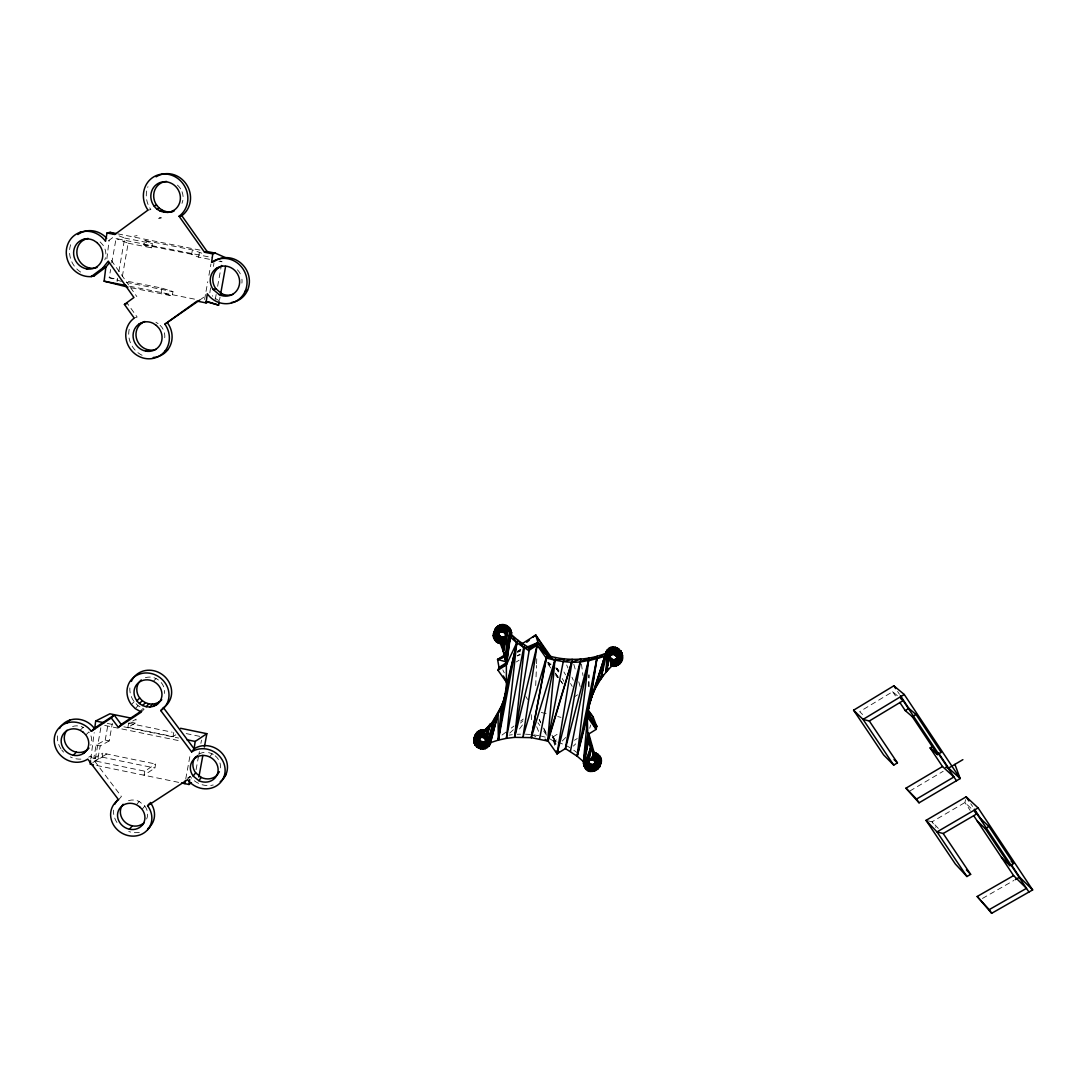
<?xml version="1.0" encoding="UTF-8"?>
<svg xmlns="http://www.w3.org/2000/svg" width="1087" height="1087" viewBox="0 0 1087 1087"><rect width="100%" height="100%" fill="white"/><g stroke="black" fill="none" stroke-linecap="round" stroke-linejoin="round"><path stroke-width="0.75" stroke-dasharray="5 3.75" d="M589.1 686.767L589.127 674.959M588.502 686.495L588.774 674.796M535.701 685.598L536.502 665.434M536.57 663.749L536.829 657.024M106.866 258.774L109.135 240.241M90.764 759.147L94.189 732.624M210.538 287.865L209.859 292.811A22.909 21.631 58.2 0 0 212.78 296.207M213.473 266.437L213.935 263.149M121.459 281.411L109.203 277.647L110.629 269.508M111.771 262.986L116.051 238.556L212.114 257.551M117.083 281.533L117.681 278.19M118.85 271.505L124.72 238.08L117.41 235.213M122.342 276.438L128.184 243.216L116.051 238.556M144.734 240.472L152.384 243.556L151.623 247.863L143.96 244.833L144.734 240.472L192.413 249.888L202.603 253.488M161.895 288.109L161.121 292.498L172.194 295.922L172.969 291.642L161.895 288.109L125.671 280.922M109.189 740.913L100.181 745.94L97.803 759.229L93.754 758.4L96.118 745.098L105.208 740.098L109.189 740.913L112.341 723.385M144.775 771.172L144.041 775.235L154.911 768.006L155.631 764.025L144.775 771.172L94.922 760.9L101.376 724.744M209.533 259.317L198.568 257.143L191.625 254.263L192.413 249.888M92.789 762.571L102.151 757.136L102.857 753.169L155.631 764.025M105.208 740.098L108.143 723.657M198.568 257.143L199.342 252.836M204.573 299.455L205.742 293.001M206.027 291.398L207.766 281.723M208.935 275.283L210.96 263.992M127.899 727.285L128.633 723.235L136.12 719.173L135.399 723.154L127.899 727.285L173.01 736.551L175.741 734.839M215.267 299.401L216.164 294.495M217.631 286.316L221.463 265.065M219.479 300.297L220.063 297.064M173.01 736.551L173.743 732.502M185.768 778.822L190.184 754.677M196.081 769.664L198.486 756.538M198.785 754.894L199.397 751.62M200.891 743.413L201.503 740.138M965.555 799.679L964.943 802.546L970.188 810.426M547.766 662.499L549.696 665.027L550.402 662.024M589.725 728.249L590.703 725.056M519.477 728.997L523.39 723.684M209.655 756.932L212.06 753.807M188.459 778.591L190.13 776.458A21.237 19.512 31.3 0 0 213.201 785.004M142.098 809.353L144.816 806.01L139.19 801.445A14.009 12.704 31.8 0 0 126.608 801.486M136.446 804.76L139.19 801.445M118.592 799.774L121.418 796.486L90.724 755.981A21.305 19.335 35.6 0 1 87.313 757.761M141.337 712.08L144.095 709.172L138.022 705.708L134.163 701.686A21.495 19.756 35.7 0 1 129.842 687.691M139.978 711.618L142.737 708.71M135.236 708.602L138.022 705.708M131.35 704.553L134.163 701.686M153.335 681.318L156.039 678.546M562.224 741.049L565.783 737.407M85.832 734.961L88.835 731.959A14.172 12.854 35.6 0 1 90.751 745.261M517.697 651.847L519.994 649.55M80.098 730.301L83.142 727.312L85.221 728.643M573.392 746.09L575.689 743.861M509.776 733.086L513.349 729.744M520.483 723.072L522.874 720.844M556 744.16L555.104 740.913L557.672 738.875M502.031 735.07L506.012 732.067M511.311 728.059L513.974 726.062M520.591 721.048L523.255 719.051M108.618 240.621L114.094 236.599M199.641 300.148L204.75 296.479M187.385 778.251L190.13 776.458M517.806 651.833L520.646 650.012M517.099 655.909L519.871 654.129M516.311 661.956L519.097 660.176M547.957 662.187L549.696 665.027L552.033 663.546M574.14 696.984L577.577 694.81M554.71 745.288L552.522 737.244L558.052 733.766M574.466 740.274L577.238 738.535M897.305 695.653L892.658 691.699L859.681 711.659L864.491 716.333M909.819 791.037L943.176 771.294M94.922 760.9L106.852 753.984M93.754 758.4L102.857 753.169M982.444 898.446L1013.913 880.429M517.792 651.004L520.904 649.7M517.33 655.896L520.388 654.768M134.244 318.083L137.152 317.024L127.383 303.436M517.412 652.309L520.456 651.208M134.163 236.232L137.098 235.58M158.525 218.392L161.352 217.835L157.085 217.903M147.968 210.104L150.848 209.587A23.33 21.794 62.2 0 1 147.954 186.679M509.029 735.111L512.303 734.717M517.235 734.268L520.537 734.173M525.51 734.187L530.497 734.499M533.799 734.866L538.731 735.641M117.804 233.868L200.497 250.214M124.72 238.08L152.384 243.556M143.96 244.833L191.625 254.263M128.184 243.216L151.623 247.863M218.922 261.165L222.061 261.79L219.221 260.581M109.203 277.647L117.437 279.277M126.445 282.403L172.969 291.642M129.543 286.234L194.831 299.183M131.242 287.797L172.194 295.922M130.644 722.176L135.399 723.154M186.203 733.589L200.511 736.524M128.633 723.235L172.14 732.176M107.287 723.398L113.931 724.757M123.877 726.809L178.594 738.046M104.692 725.423L180.687 741.035M96.118 745.098L100.181 745.94M102.151 757.136L154.911 768.006M96.661 765.465L179.98 782.64M927.537 820.726L932.062 821.813L938.733 828.837M541.285 712.461L547.848 714.091M557.713 716.55L561.001 717.379M540.375 735.899L546.843 737.529M557.862 742.054L563.379 744.337M566.123 745.465L569.846 747.611M533.377 735.328L535.85 736.769M155.917 322.214L158.091 323.641M550.294 739.038L557.278 743.753M573.787 750.234L577.836 753.101M970.922 808.198L964.943 802.546L932.062 821.813L935.771 827.343M160.074 325.312L161.854 327.241A15.069 14.09 54 0 1 164.708 338.315M100.126 241.925L102.83 244.874A15.34 14.199 58 0 1 104.828 259.861M555.443 744.69L552.522 737.244L556.612 742.217M551.965 735.206L556.748 741.986M552.522 737.244L555.104 740.913M111.336 260.404L128.592 284.876M130.467 287.525L136.853 296.588M556.979 668.206L558.881 670.91M555.742 667.866L558.664 672.038M555.375 673.125L560.118 679.878M561.069 681.236L562.957 683.927M547.848 663.844L550.756 668.002M555.606 674.918L557.549 677.69M556.136 668.002L558.066 670.774M537.916 722.733L539.831 725.491M543.677 731.021L546.544 735.179M556.979 668.328L558.881 671.087M555.403 673.356L558.256 677.527M559.207 678.913L562.061 683.084M897.59 691.441L899.465 694.267M970.745 803.701L972.58 806.445M892.658 691.699L896.245 697.08M525.823 696.563L527.603 699.417M563.922 671.997L565.58 674.864M570.526 683.506L572.183 686.386M556.49 668.519L558.134 671.386M562.237 678.533L563.881 681.386M539.193 719.431L540.687 722.298M543.663 728.045L545.905 732.353M539.301 719.852L540.823 722.869M543.88 728.901L546.177 733.412M502.805 669.877L504.3 672.839M566.653 664.986L567.985 668.029M571.952 677.174L573.284 680.217M536.706 726.755L538.541 731.334M548.853 662.377L549.696 665.027M573.773 664.198L576.042 672.187M578.773 681.78L580.145 686.563M581.463 664.048L582.958 675.53M531.271 714.702L531.57 721.333M139.34 832.384A21.061 19.09 31.8 0 1 128.742 831.514M116.988 822.56A21.061 19.09 31.8 0 1 113.51 810.128M80.9 759.134A21.305 19.335 35.6 0 1 70.315 756.946M63.589 752.109A21.305 19.335 35.6 0 1 61.782 750.016M60.981 748.902A21.305 19.335 35.6 0 1 57.502 734.975M72.598 726.496A14.172 12.854 35.6 0 1 83.142 727.312M144.816 806.01A14.009 12.704 31.8 0 1 146.609 819.082M199.315 753.875A14.131 12.976 31.3 0 1 207.386 752.449M208.582 752.639A14.131 12.976 31.3 0 1 214.207 755.057M215.185 755.791A14.131 12.976 31.3 0 1 220.376 768.482M145.373 677.717A14.294 13.139 35.7 0 1 159.191 680.544A14.294 13.139 35.7 0 1 164.504 693.452M142.125 355.3A22.664 21.183 54 0 1 129.829 327.01M80.642 272.09A23.058 21.346 58 0 1 71.103 243.406M218.8 300.447A22.909 21.631 58.2 0 1 215.022 298.137M237.401 269.807A15.232 14.389 58.2 0 1 240.974 275.351M241.925 279.196A15.232 14.389 58.2 0 1 241.885 283.109M177.398 185.103A15.517 14.498 62.2 0 1 181.488 190.429M182.018 191.679A15.517 14.498 62.2 0 1 181.977 203.364"/><path stroke-width="1.5" d="M589.072 701.957L587.265 716.686L577.183 756.226L583.461 761.593C585.078 785.099 614.916 760.302 594.032 752.272L588.57 732.951M479.978 740.546L479.136 742.842L480.631 741.252L484.313 742.013L486.419 740.247C486.392 744.473 480.277 746.158 478.674 742L479.53 739.703L478.62 748.101L479.313 738.793L480.631 741.252L478.62 748.101L476.758 746.891L479.353 737.856L478.62 748.101C483.701 750.737 490.278 747.231 490.957 741.538L489.775 743.263M521.583 644.088L535.701 635.039L537.997 642.526L537.141 645.148L528.717 650.542L516.773 642.716L511.366 634.631L517.725 640.107L507.045 683.057L497.968 670.217L506.365 664.85L510.374 637.213C514.423 630.745 506.922 622.457 500.006 625.011C494.014 630.84 500.428 646.792 506.107 635.229C504.558 638.545 499.069 637.362 498.879 633.762L498.226 642.933L500.373 643.653L503.295 651.371L506.365 664.85L506.42 691.957M594.643 771.009L594.698 765.724L595.975 761.702L594.643 771.009L594.385 763.944L595.119 763.332L594.643 771.009L597.986 754.188L592.564 759.813C587.374 758.984 587.374 766.104 586.26 769.297L591.233 744.758L593.461 755.397L592.564 759.813L594.969 761.376L595.554 764.066L594.698 765.724L592.116 766.892L589.371 765.968L588.284 764.406L590.649 747.856L589.208 737.027L588.42 740.329M616.098 665.991L617.457 655.855L616.098 665.991L611.628 666.222C601.926 675.72 594.548 687.527 590.458 700.463L597.334 656.249L605.296 653.667C612.348 635.65 633.286 658.627 616.098 665.991L615.785 659.143L616.533 658.518L616.098 665.991L619.441 649.211L614.019 654.469C605.704 654.347 609.263 667.703 606.002 672.228L608.625 668.491M498.879 633.762L496.338 641.697C488.511 634.672 497.384 626.683 504.436 624.78L500.604 631.982L500.496 630.474L498.974 633.028L499.762 631.099L499.218 631.9L498.091 635.691L498.226 642.933L498.756 637.512L500.21 636.303L498.226 642.933L496.338 641.697C496.936 638.218 497.9 629.93 503.512 632.199L505.564 628.041L508.458 626.723L503.295 651.371L502.208 639.183L502.982 637.227L501.216 639.102L500.373 643.653L500.265 638.789L501.99 637.159L501.216 639.102L503.295 651.371L504.83 636.642L503.186 639.007L503.295 651.371L504.871 653.994M588.04 706.55L587.877 713.738L596.165 729.377L587.754 734.635L583.461 761.593L583.95 760.547L583.787 765.778L590.649 747.856L587.754 734.635L587.293 716.184L596.777 658.953L605.296 653.667L601.043 678.709L603.394 674.755M588.529 761.117L588.121 770.493L589.82 763.577L588.529 761.117L586.26 769.297M473.755 741.293L475.712 735.451L482.587 729.785L476.758 746.891C470.06 741.402 475.997 727.882 484.788 729.961C497.914 720.654 503.118 703.588 506.936 688.615L504.055 699.226L498.349 740.111L490.563 742.611L489.884 744.595L493.878 720.749L501.406 706.74L504.055 699.226L507.031 683.492M474.516 737.19L474.231 743.372L476.853 732.434L477.342 734.078L475.264 745.288L480.427 730.165L477.342 734.078L478.47 731.075M475.264 745.288L475.658 734.173L473.85 739.187L476.853 732.434M482.791 732.04L493.878 720.749L485.101 748.603L485.182 741.606L484.354 743.902L485.101 748.603C484.082 730.627 495.536 718.806 502.425 703.846M498.023 625.949L495.156 629.156L494.816 640.053L496.963 628.49L498.023 625.949L500.006 625.011L496.963 628.49L496.338 641.697L498.96 627.552L502.194 624.604L498.444 633.816L498.96 627.552M498.743 636.602L498.919 632.797M504.83 636.642L503.295 651.371L505.686 635.297L507.466 629.264L509.966 628.368L510.007 632.892L505.428 659.293L507.466 629.264L501.161 627.145L498.974 633.028M490.753 742.068L489.884 744.595L497.995 713.942L498.349 740.111L506.406 738.345L516.773 642.716L510.374 637.213L510.999 630.324L506.365 664.85L499.015 667.486L497.968 670.217M599.358 764.12L600.907 759.759L598.298 768.754L599.467 755.791L594.969 761.376L596.138 752.978L588.991 760.914L590.649 747.856L593.461 755.397L591.573 759.731M608.937 648.423L608.435 651.086L613.163 647.091L609.522 657.309L609.889 655.298L606.002 672.228L608.435 651.086L607.253 649.836L606.002 672.228L610.962 647.485L605.486 654.292L590.458 700.463L592.578 692.881M619.563 662.309L618.123 665.067L618.979 651.874L620.935 650.855L621.941 657.635L621.071 661.861L621.941 652.811L621.071 661.861M620.935 650.855L619.821 663.654L622.24 657.105M590.961 748.046L591.233 744.758M587.469 709.947L587.89 713.235L583.461 761.593L589.208 737.027L588.502 740.165M506.365 664.85L516.773 642.716L498.349 740.111L501.406 706.74M501.569 631.805L503.417 627.308L506.583 625.501L505.02 633.476L505.686 635.297M559.316 751.715L557.047 753.794L580.173 661.834L589.154 658.083L565.417 748.563L557.047 753.794L548.106 741.144L531.271 737.638L514.627 737.353L524.586 644.985L517.725 640.107L523.662 647.621L529.614 647.893L537.141 645.148L546.978 655.352C563.256 660.352 580.893 660.665 597.334 656.249C582.088 665.652 562.631 662.241 546.177 658.043L537.141 645.148L514.627 737.353L506.406 738.345L523.662 647.621M611.139 654.985L612.688 649.741L612.035 654.564L614.943 649.917L617.565 647.974L616.465 656.072L618.979 651.874L616.913 656.928L614.019 654.469L615.419 647.254L612.688 649.741L609.834 656.412L610.459 650.148L617.09 650.637L621.492 655.488L619.821 663.654L620.269 660.937M555.674 657.594L531.271 737.638L546.978 655.352L537.997 642.526L527.113 647.091M482.533 744.473L484.313 742.013L482.941 748.984L481.555 744.405L482.383 742.095L480.617 744.079L480.726 748.807L481.555 744.405L483.362 742.176L482.533 744.473L482.941 748.984L484.354 743.902M500.604 631.982L501.161 627.145L499.707 632.403M605.296 653.667L604.766 656.358L588.543 660.774L577.183 756.226L565.417 748.563L580.811 659.13L571.721 662.105L547.671 740.994L545.239 739.296M622.389 654.945L621.805 659.809L622.389 654.945L621.519 659.143M116.268 233.556L110.1 232.346L107.029 232.971L105.534 241.287A23.18 21.455 57.9 0 0 77.938 233.216A23.18 21.455 57.9 0 0 67.34 259.44A23.18 21.455 57.9 0 0 91.254 276.601L94.392 275.758L105.833 267.212L109.502 262.674M127.967 287.145L104.121 281.18L105.833 267.212L102.749 268.013L91.254 276.601M90.547 760.805L90.126 764.12L93.387 764.786M94.61 729.309L95.683 721.007L109.909 713.792L131.201 718.154M594.698 765.724L594.385 763.944L593.516 764.338L592.456 771.39L591.138 766.811L591.573 764.419L589.82 763.577L588.121 770.493L588.081 763.482M615.419 661.168L613.883 666.399L613.544 661.766L614.889 659.551L613.883 666.399L612.919 659.646L610.024 657.2L611.628 666.222L613.91 659.727L615.785 659.143L616.18 660.543C612.946 664.035 607.375 659.361 609.889 655.298M102.749 268.013L108.279 261.165L133.932 297.525L124.421 304.414L134.244 318.083A22.773 21.278 53.9 0 0 130.291 348.968A22.773 21.278 53.9 0 0 160.862 355.041A22.773 21.278 53.9 0 0 164.884 324.171L197.046 301.113L206.054 302.906L207.304 293.748A23.031 21.726 58.1 0 0 238.257 299.822A23.031 21.726 58.1 0 0 242.578 268.326A23.031 21.726 58.1 0 0 211.612 262.28L212.767 253.882L215.308 253.135L227.061 258.326L223.8 257.673M511.012 635.759L511.474 632.471L505.428 659.293L509.966 628.368M504.382 701.237L504.844 697.99M181.611 782.98L188.975 784.488L189.681 779.528M193.989 749.717L195.171 741.443L206.843 733.684L204.383 747.027M503.295 651.371L505.564 636.017L504.803 637.96M498.349 740.111L505.944 691.441L516.773 642.716M537.141 645.148L522.942 737.108L546.978 655.352M546.679 658.219L547.481 655.543L554.9 660.285L547.671 740.994L563.27 661.589L572.414 659.401L557.047 753.794L556.286 751.035M514.627 737.353L529.614 647.893L537.997 642.526L549.139 657.39M587.293 716.184L589.072 705.341L577.183 756.226L596.777 658.953M596.736 684.253L593.23 692.908L604.766 656.358L601.043 678.709L606.736 652.499L606.002 651.629L605.486 654.292M616.723 659.755L618.979 651.874L616.18 660.543M617.457 655.855L617.049 658.844L617.402 656.82M510.428 633.612L510.999 630.324M595.241 764.949L597.442 757.313L593.461 755.397L589.725 760.302M613.544 661.766L613.91 659.727L612.919 659.646L611.601 661.358L611.628 666.222L609.658 659.225L609.834 656.249L609.454 658.274M205.728 301.52L218.609 305.134L219.194 301.914M220.647 293.843L225.607 266.397M184.885 783.645L185.469 780.425M592.116 766.892L592.551 764.501L593.516 764.338L592.116 766.892L592.456 771.39L593.964 766.321M611.601 661.358L611.967 659.333L610.758 660.814L611.628 666.222M198.867 777.056L202.861 755.37M610.473 658.056L610.758 660.814M594.032 752.272L593.461 755.397L590.608 759.908M475.155 736.891L475.658 734.173M494.626 631.968L495.156 629.156L493.403 633.775L494.368 633.368M493.783 638.083L496.365 627.362L496.963 628.49M495.754 630.623L496.365 627.362L494.87 631.873M476.758 746.891L479.313 733.182L483.688 732.964L489.096 727.108L485.101 748.603L485.903 741.008M486.718 739.364L485.943 740.723L484.625 738.236L482.859 737.394L484.788 729.961L481.473 732.801L478.81 739.255L479.313 733.182L478.674 742M502.561 631.873L503.417 627.308L503.512 632.199L505.02 633.476L507.466 629.264L510.007 632.892M587.673 709.227L593.176 717.094L596.722 726.333L596.165 729.377L587.265 716.686M590.2 766.498L590.635 764.107L589.371 765.968L590.241 771.213L592.551 764.501L591.573 764.419L590.2 766.498L590.241 771.213M531.271 737.638L546.177 658.043M583.787 765.778L589.208 737.027M589.168 762.87L588.719 765.248L588.733 762.028L588.284 764.406M606.519 669.47L606.002 672.228L610.459 650.148M539.546 738.943L554.9 660.285L564.004 658.885L563.27 661.589M570.403 751.43L588.543 660.774M598.923 758.93L596.627 770.112L597.442 757.313L599.915 760.846L600.228 765.031L600.907 759.759L599.521 767.014L600.459 757.693L599.521 767.014L600.771 761.865M618.123 665.067L620.487 653.532M598.298 768.754L599.915 760.846L599.467 755.791M510.808 635.691L511.474 632.471L510.374 637.213M485.903 741.647L489.096 727.108L483.797 737.706L483.688 732.964L479.326 738.494L480.169 736.212L478.511 740.138L479.652 736.986M583.339 763.699L588.61 740.084L588.407 733.29M588.135 762.558L588.896 759.31L588.583 760.18M591.043 697.596L588.475 708.248L593.801 690.055L590.458 700.463M487.058 747.693L493.878 720.749L488.702 746.334L490.957 741.538M595.975 761.702L595.608 763.142L597.442 757.313L595.418 762.218L596.029 760.764M504.354 632.743L505.564 628.041M505.346 637.159L507.466 629.264L505.482 634.346L506.447 633.354M490.563 742.611L497.995 713.942M485.74 739.799L489.096 727.108L484.625 738.236M604.766 656.358L596.763 685.625L600.201 678.709M615.799 655.339L617.09 650.637L614.97 654.795M594.317 760.655L595.581 756.104L593.488 760.126M480.06 737.883L481.473 732.801L480.93 737.489L482.859 737.394M584.792 767.694L590.649 747.856L588.447 761.674L589.439 758.549M548.106 741.144L571.721 662.105M489.191 727.257L490.169 724.132L486.31 729.486M485.278 738.956L489.096 727.108M609.834 656.412L610.758 653.6M495.156 629.156L493.308 635.949L495.305 629.917M485.074 743.304L486.419 740.247M480.617 744.079L481.459 741.782L479.788 743.549L480.726 748.807M493.729 720.871L494.938 717.8M503.186 639.007L503.947 637.05L502.208 639.183M500.265 638.789L501.039 636.833L499.436 638.246L500.373 643.653M499.544 635.569L498.756 637.512L499.082 634.699L498.308 636.642M481.881 737.312L483.688 732.964M613.014 654.388L614.943 649.917M505.645 636.248L506.107 635.229M593.081 766.715L594.385 763.944M488.036 728.399L490.169 724.132M614.522 661.589L615.785 659.143M483.484 744.31L485.182 741.606M616.465 656.072L617.267 654.917M223.474 778.007L225.811 774.8M217.033 774.936L219.411 771.743M198.839 780.67A14.199 13.03 31.2 0 0 218.12 770.479A14.199 13.03 31.2 0 0 200.144 755.778A14.199 13.03 31.2 0 0 193.173 776.036L198.839 780.67L201.299 777.45A14.131 12.976 31.3 0 0 217.577 774.583M193.173 776.036L195.66 772.843A14.131 12.976 31.3 0 1 195.755 756.715M147.615 829.734L150.291 826.31M142.125 825.278L143.932 823.008M195.85 757.585L197.494 755.506M111.282 717.963L118.361 727.38L121.214 724.404L114.176 715.029L111.282 717.963L91.322 731.293A21.414 19.417 35.6 0 0 62.176 725.246A21.414 19.417 35.6 0 0 58.603 753.033A21.414 19.417 35.6 0 0 87.734 759.093L118.592 799.774A21.156 19.172 31.8 0 0 114.923 827.044A21.156 19.172 31.8 0 0 143.837 833.022A21.156 19.172 31.8 0 0 147.587 805.766L149.381 803.551M129.489 829.245L132.247 825.821M118.361 727.38L141.337 712.08L135.236 708.602L131.35 704.553A21.604 19.838 35.6 0 1 135.182 676.236A21.604 19.838 35.6 0 1 164.667 682.283A21.604 19.838 35.6 0 1 160.767 710.585L191.611 751.905L194.111 748.821A21.237 19.512 31.3 0 1 222.862 754.242A21.237 19.512 31.3 0 1 220.24 781.702M160.767 710.585L163.43 707.678A21.495 19.756 35.7 0 0 163.444 675.435A21.495 19.756 35.7 0 0 131.378 681.372M156.487 704.852A14.362 13.193 35.6 0 0 159.082 686.033A14.362 13.193 35.6 0 0 139.462 682.011A14.362 13.193 35.6 0 0 136.921 700.843C141.894 707.854 153.96 709.594 159.178 701.971A14.294 13.139 35.7 0 0 161.746 699.688M153.335 706.373L156.039 703.493L159.178 701.971M149.816 707.012L152.533 704.131L156.039 703.493M146.174 706.727L148.905 703.846L152.533 704.131M142.655 705.545L145.4 702.664L148.905 703.846M139.503 703.534L142.261 700.667L145.4 702.664M136.921 700.843L139.693 697.99A14.294 13.139 35.7 0 1 141.296 679.932M83.468 753.44L86.471 750.356M73.305 755.275L76.362 752.177M91.322 731.293L94.297 728.304L114.176 715.029M66.783 723.032L69.881 720.083M526.719 642.295L529.287 640.216M533.133 637.104L535.701 635.039L551.449 657.526L547.889 653.966M188.975 784.488L191.448 782.626M164.884 324.171L199.641 300.148M121.214 724.404L141.405 710.966M147.587 805.766L187.616 779.664A21.346 19.593 31.2 0 0 216.884 785.629A21.346 19.593 31.2 0 0 220.878 757.87A21.346 19.593 31.2 0 0 191.611 751.905M507.357 662.132L499.015 667.486L497.588 659.483L504.64 654.958M853.58 710.205L863.064 719.417L869.315 721.007L897.427 762.884L893.731 765.112L883.622 754.921L853.58 710.205L893.84 685.802L904.275 694.511L960.174 778.564L919.045 802.817L905.96 788.184L942.497 766.539L953.938 776.974L916.531 799.067L905.96 788.184M904.275 694.511L863.064 719.417L893.731 765.112M869.315 721.007L903.12 700.612L900.797 698.628M899.832 702.46L905.213 710.545L908.841 708.357L915.974 714.444L941.206 752.394L937.524 754.582L930.105 747.924L932.524 746.484M905.213 710.545L912.278 716.659L915.974 714.444M962.878 759.65L948.598 768.088L945.554 767.313M926.029 820.372L937.008 831.922L943.19 833.512L970.637 874.369L966.941 876.516L955.364 864.029L926.029 820.372L966.166 796.825L978.11 807.913L1032.65 889.913L991.657 913.311L977.172 896.49L1013.6 875.606L1026.481 888.337L1028.941 892.033M966.941 876.516L937.008 831.922L978.11 807.913M943.19 833.512L976.887 813.837L1026.481 888.337L989.197 909.642L977.172 896.49M977.199 820.943L985.243 828.62L988.925 826.487L1013.56 863.513L1009.891 865.632L1001.507 857.426M1015.34 879.6L1019.633 877.141L1032.65 889.913M171.23 211.652L174.572 209.859A15.598 14.566 62.1 0 0 177.358 188.499A15.598 14.566 62.1 0 0 156.61 184.41A15.598 14.566 62.1 0 0 153.865 205.769C158.294 212.345 166.922 213.731 173.988 211.123L167.507 212.454M164.844 351.237L167.588 350.028M145.685 351.101L148.525 349.892M505.727 661.698L497.588 659.483L505.36 656.222M245.254 291.058L247.619 290.134M206.054 302.906L208.609 301.928L218.609 305.134M219.18 294.631A15.313 14.457 58.1 0 0 239.616 282.661A15.313 14.457 58.1 0 0 220.634 266.451A15.313 14.457 58.1 0 0 213.201 289.522L219.18 294.631L221.68 293.694A15.232 14.389 58.2 0 0 232.849 294.4M138.701 324.293L141.582 323.206M213.201 289.522L215.729 288.612A15.232 14.389 58.2 0 1 221.925 266.03M497.588 659.483L505.21 656.725M124.421 304.414L127.383 303.436M216.082 268.598L218.596 267.782M211.612 262.28L214.153 261.491A22.909 21.631 58.2 0 1 247.523 272.13A22.909 21.631 58.2 0 1 231.449 302.526M107.029 232.971L114.774 234.507L147.968 210.104A23.452 21.903 62.1 0 1 152.085 177.955A23.452 21.903 62.1 0 1 183.295 184.111A23.452 21.903 62.1 0 1 179.083 216.245L204.533 252.252L207.114 251.518L215.308 253.135M86.43 268.815L89.596 268.013M82.49 239.724L85.683 239.072M179.083 216.245L181.814 215.702L207.114 251.518M79.596 232.509L82.802 231.884A23.058 21.346 58 0 1 106.716 238.27M163.648 212.223L170.279 211.924M159.925 210.96L162.751 210.443L166.447 211.693M156.596 208.758L159.422 208.256L162.751 210.443M153.865 205.769L156.718 205.28L159.422 208.256M204.533 252.252L212.767 253.882M104.121 281.18L126.364 285.596M180.578 728.29L206.843 733.684M95.683 721.007L103.972 722.719M186.882 739.744L195.171 741.443M110.1 232.346L114.488 234.058M524.586 644.985L529.614 647.893M201.299 777.45L195.66 772.843M221.68 293.694L215.729 288.612M974.509 811.581L976.887 813.837L974.387 810.073M980.814 818.824L988.925 826.487M1011.155 861.176L1013.56 863.513M894.044 759.514L897.427 762.884M139.693 697.99L142.261 700.667M966.397 869.845L970.637 874.369M587.999 710.762L593.176 717.094M163.43 707.678L194.111 748.821M587.877 713.738L596.722 726.333L587.768 712.814M587.265 712.528L596.722 726.333M916.531 799.067L919.045 802.817M989.197 909.642L991.657 913.311M893.84 685.802L895.715 688.628M900.403 695.666L908.841 708.357M938.38 752.734L948.598 768.088L960.174 778.564L954.902 764.365M900.552 696.753L956.465 780.765M966.166 796.825L968.911 800.942M974.414 809.204L982.689 821.636M1011.467 864.885L1019.633 877.141M912.278 716.659L937.524 754.582M985.243 828.62L1009.891 865.632M930.105 747.924L942.497 766.539M973.694 815.685L1013.6 875.606M535.701 635.039L549.696 657.255M503.39 675.978L507.045 683.057M150.278 802.451A21.061 19.09 31.8 0 1 147.873 828.62M114.991 804.04A21.061 19.09 31.8 0 1 117.641 799.815M59.568 728.521A21.305 19.335 35.6 0 1 94.297 728.304M88.985 748.114A14.172 12.854 35.6 0 1 69.758 749.038A14.172 12.854 35.6 0 1 67 730.247M142.315 824.068A14.009 12.704 31.8 0 1 124.366 821.487A14.009 12.704 31.8 0 1 123.13 804.258M167.643 323.097A22.664 21.183 54 0 1 153.226 357.514M94.392 275.758A23.058 21.346 58 0 1 91.553 275.772M77.884 234.534A23.058 21.346 58 0 1 81.511 232.414M156.107 176.828A23.33 21.794 62.2 0 1 186.42 184.342A23.33 21.794 62.2 0 1 181.814 215.702M97.028 267.47A15.34 14.199 58 0 1 77.544 256.899A15.34 14.199 58 0 1 88.088 238.433M155.917 349.389A15.069 14.09 54 0 1 137.071 340.204A15.069 14.09 54 0 1 144.856 321.494M156.718 205.28A15.517 14.498 62.2 0 1 154.802 190.021A15.517 14.498 62.2 0 1 166.501 181.42M499.218 631.9L498.131 634.726L499.218 631.9M139.557 806.717L136.446 804.76A14.077 12.745 31.8 0 0 117.532 814.72A14.077 12.745 31.8 0 0 135.386 829.232A14.077 12.745 31.8 0 0 142.098 809.353L139.557 806.717M83.251 732.285L80.098 730.301A14.24 12.908 35.6 0 0 61.157 740.519A14.24 12.908 35.6 0 0 79.242 755.234A14.24 12.908 35.6 0 0 85.832 734.961L83.251 732.285M97.001 242.605L93.672 240.417A15.408 14.267 57.9 0 0 73.617 252.415A15.408 14.267 57.9 0 0 92.708 268.652A15.408 14.267 57.9 0 0 99.719 245.567L97.001 242.605M156.392 325.434L153.104 323.287A15.15 14.145 53.9 0 0 133.076 334.986A15.15 14.145 53.9 0 0 151.922 350.965A15.15 14.145 53.9 0 0 159.069 328.342L156.392 325.434"/></g></svg>
